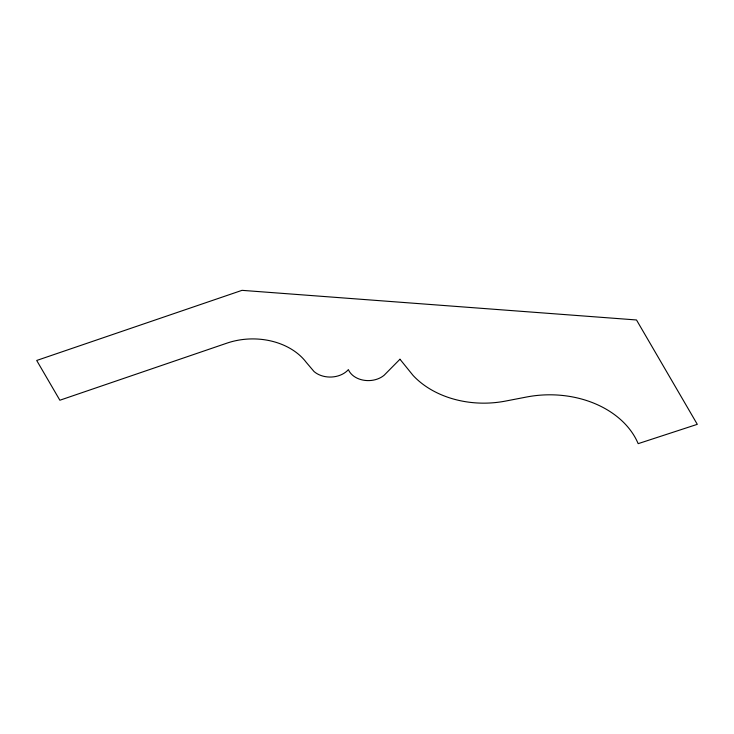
<?xml version="1.0" encoding="UTF-8"?>
<svg xmlns="http://www.w3.org/2000/svg" width="734" height="734" viewBox="0 0 734 734"><rect width="100%" height="100%" fill="white"/><g stroke="black" fill="none" stroke-linecap="round" stroke-linejoin="round"><path stroke-width="1.1" d="M399.966 359.238L384.148 375.239A21.139 16.029 -1.1 0 1 348.384 369.615A21.662 16.423 -1.1 0 1 314.069 371.569L306.252 362.357A62.307 47.233 -1.1 0 0 227.008 343.117L59.867 400.232L36.7 360.467L242.018 290.343L636.497 319.969L697.3 424.335L638.167 443.657A93.769 71.088 -1.1 0 0 526.599 397.011L505.396 401.103A87.419 66.271 -1.1 0 1 413.104 375.469L399.966 359.238"/></g></svg>
